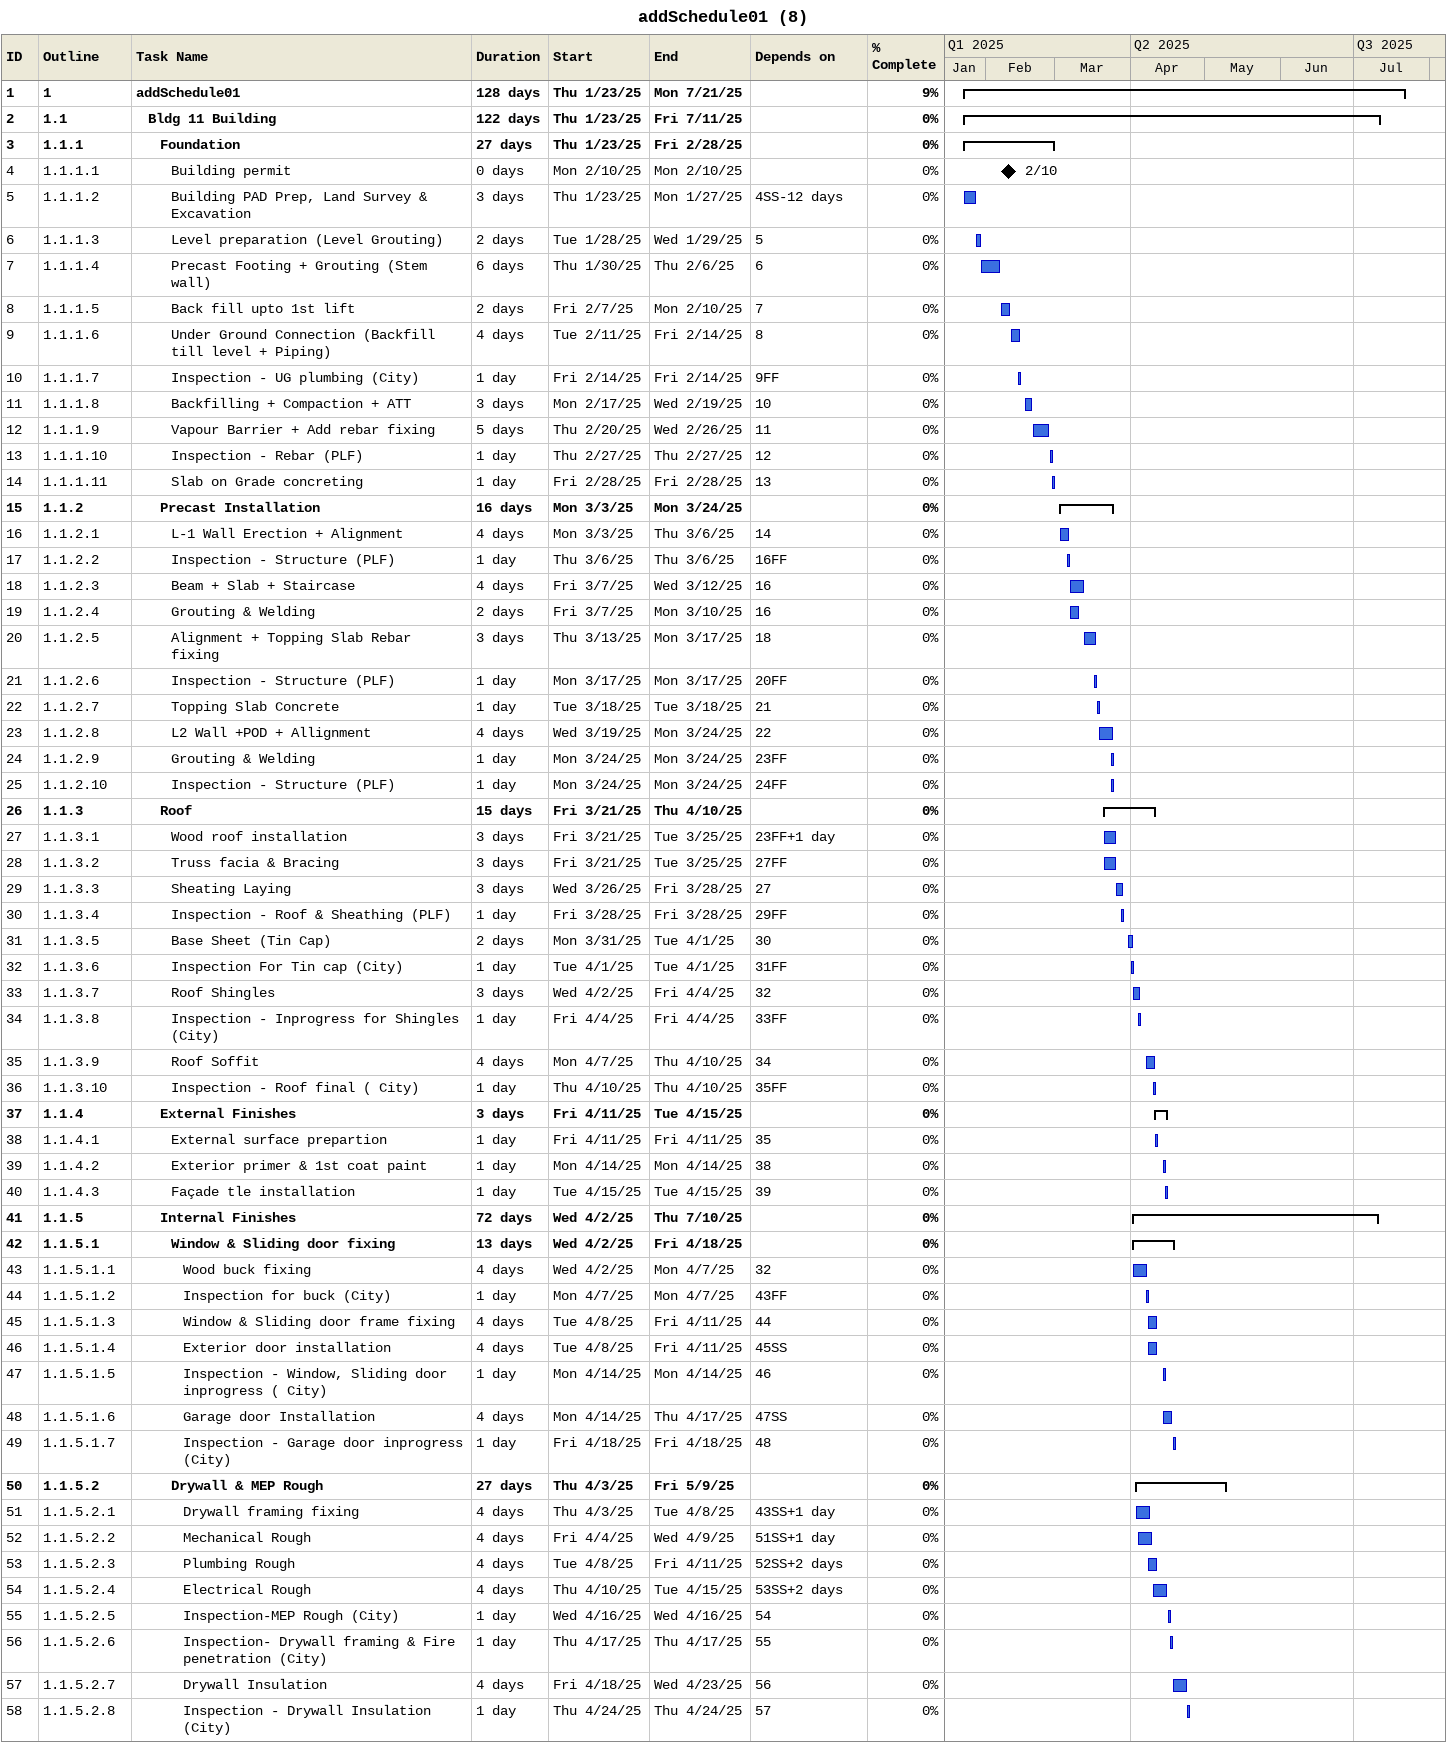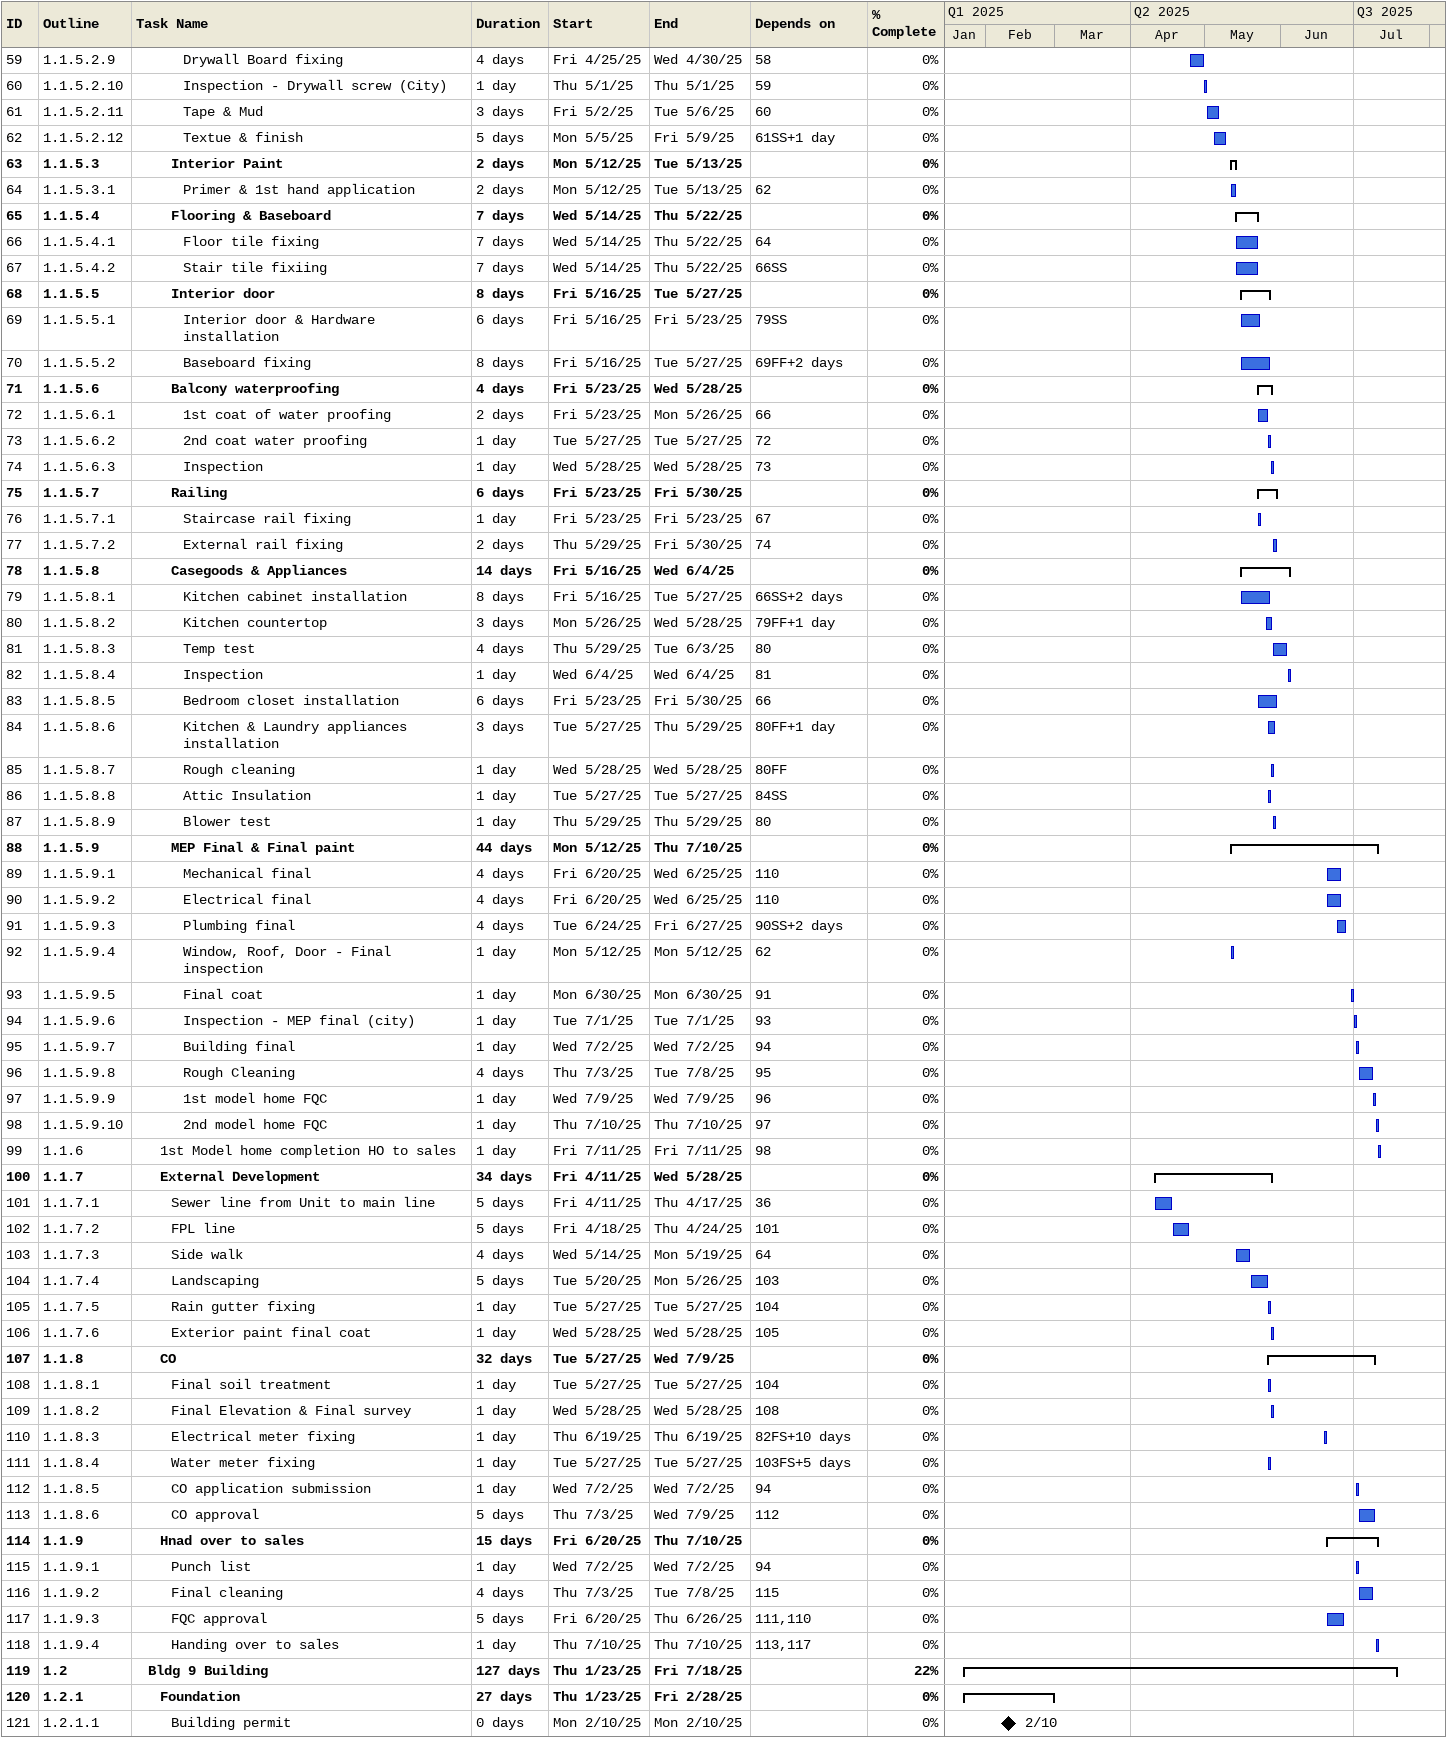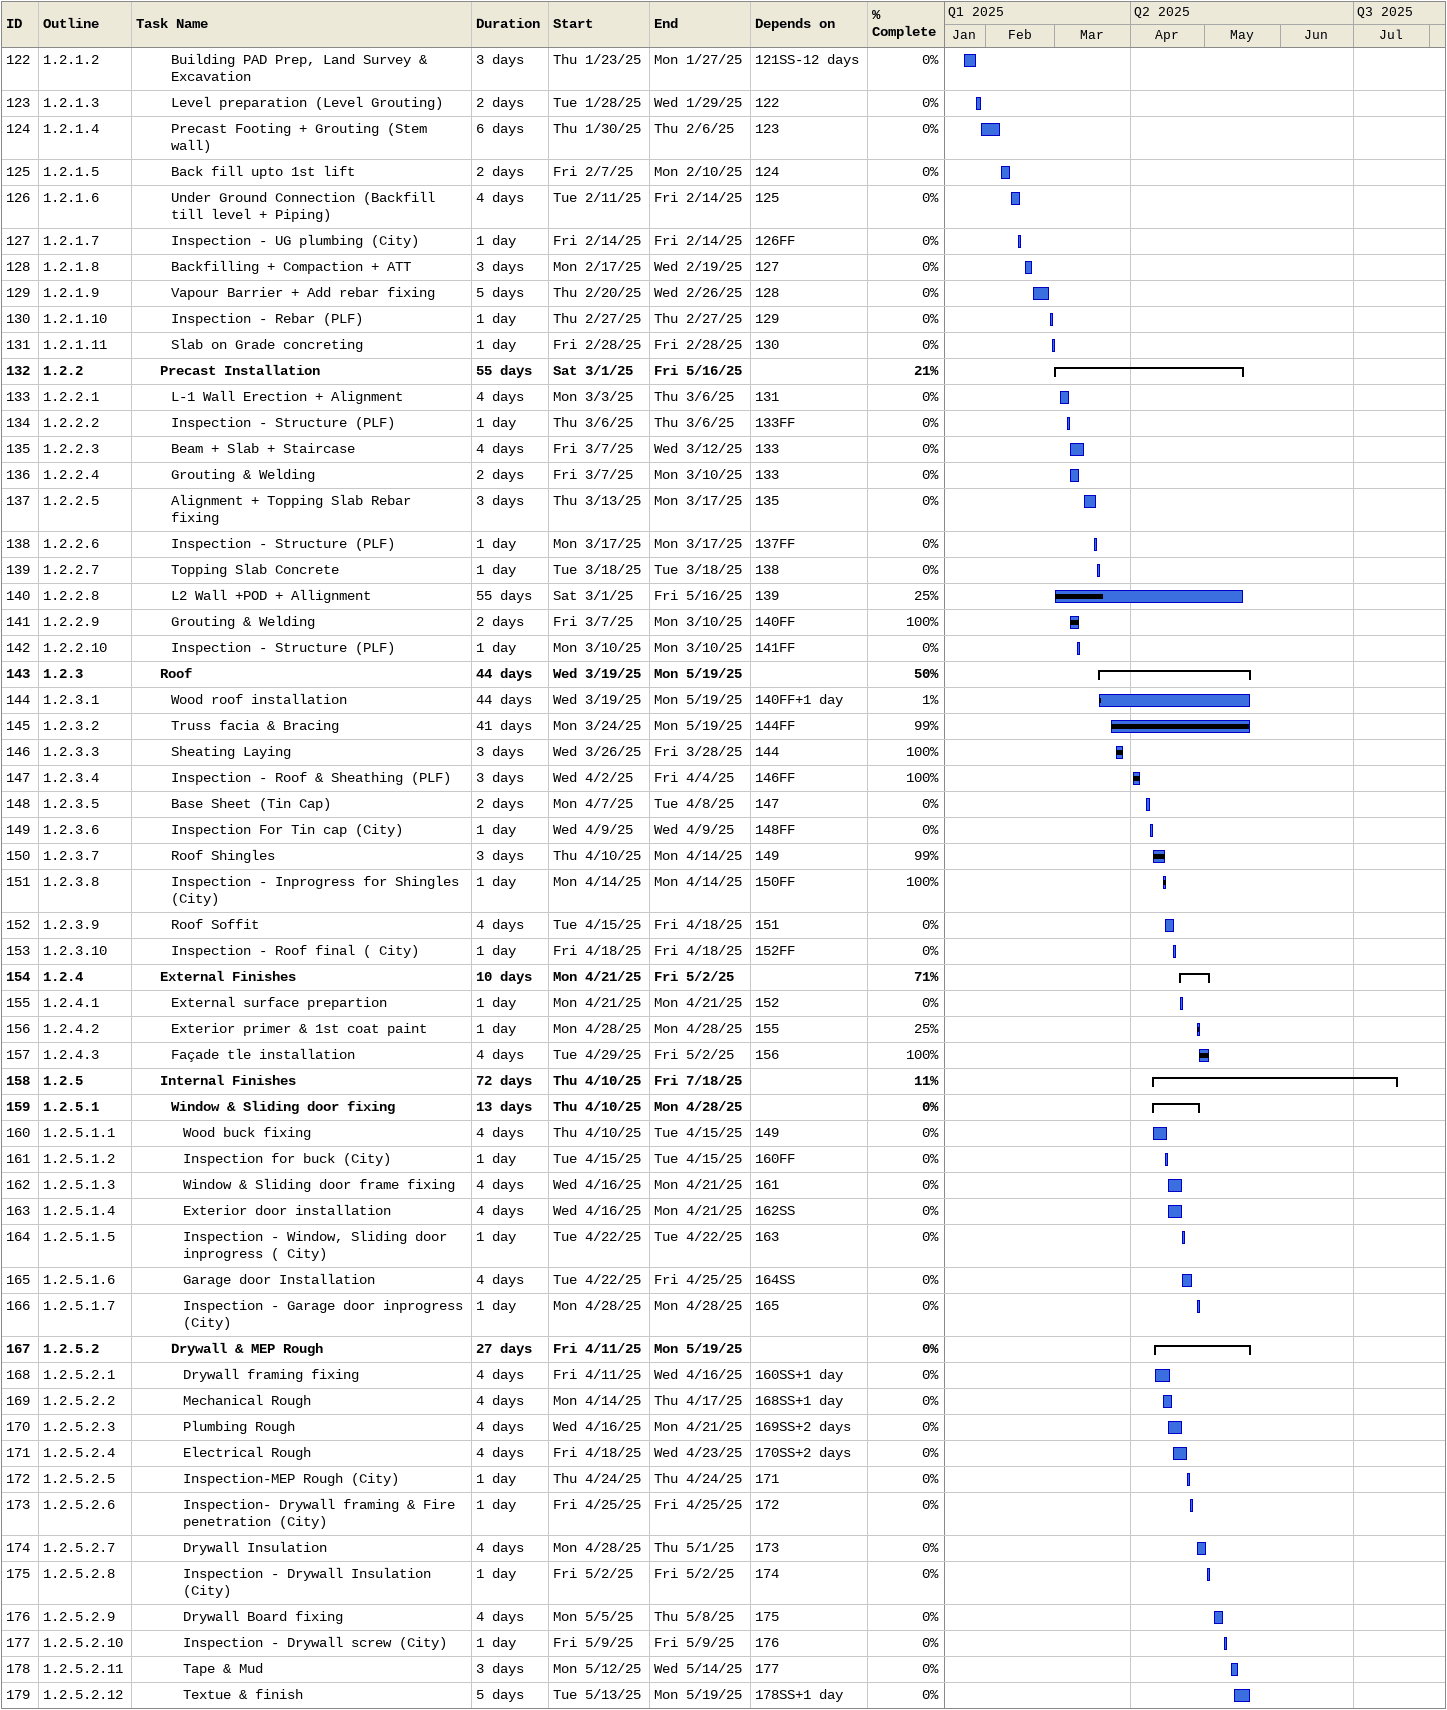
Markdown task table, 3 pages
addSchedule01 (8)

| ID | WBS | Task | Duration | Start | Finish | Predecessors | % complete |
|---|---|---|---|---|---|---|---|
| 1 | 1 | **addSchedule01** | 128d | 2025-01-23 | 2025-07-21 |  | 9 |
| 2 | 1.1 | **Bldg 11 Building** | 122d | 2025-01-23 | 2025-07-11 |  | 0 |
| 3 | 1.1.1 | **Foundation** | 27d | 2025-01-23 | 2025-02-28 |  | 0 |
| 4 | 1.1.1.1 | Building permit | 0d | 2025-02-10 | 2025-02-10 |  | 0 |
| 5 | 1.1.1.2 | Building PAD Prep, Land Survey & Excavation | 3d | 2025-01-23 | 2025-01-27 | 4SS-12d | 0 |
| 6 | 1.1.1.3 | Level preparation (Level Grouting) | 2d | 2025-01-28 | 2025-01-29 | 5 | 0 |
| 7 | 1.1.1.4 | Precast Footing + Grouting (Stem wall) | 6d | 2025-01-30 | 2025-02-06 | 6 | 0 |
| 8 | 1.1.1.5 | Back fill upto 1st lift | 2d | 2025-02-07 | 2025-02-10 | 7 | 0 |
| 9 | 1.1.1.6 | Under Ground Connection (Backfill till level + Piping) | 4d | 2025-02-11 | 2025-02-14 | 8 | 0 |
| 10 | 1.1.1.7 | Inspection - UG plumbing (City) | 1d | 2025-02-14 | 2025-02-14 | 9FF | 0 |
| 11 | 1.1.1.8 | Backfilling + Compaction + ATT | 3d | 2025-02-17 | 2025-02-19 | 10 | 0 |
| 12 | 1.1.1.9 | Vapour Barrier + Add rebar fixing | 5d | 2025-02-20 | 2025-02-26 | 11 | 0 |
| 13 | 1.1.1.10 | Inspection - Rebar (PLF) | 1d | 2025-02-27 | 2025-02-27 | 12 | 0 |
| 14 | 1.1.1.11 | Slab on Grade concreting | 1d | 2025-02-28 | 2025-02-28 | 13 | 0 |
| 15 | 1.1.2 | **Precast Installation** | 16d | 2025-03-03 | 2025-03-24 |  | 0 |
| 16 | 1.1.2.1 | L-1 Wall Erection + Alignment | 4d | 2025-03-03 | 2025-03-06 | 14 | 0 |
| 17 | 1.1.2.2 | Inspection - Structure (PLF) | 1d | 2025-03-06 | 2025-03-06 | 16FF | 0 |
| 18 | 1.1.2.3 | Beam + Slab + Staircase | 4d | 2025-03-07 | 2025-03-12 | 16 | 0 |
| 19 | 1.1.2.4 | Grouting & Welding | 2d | 2025-03-07 | 2025-03-10 | 16 | 0 |
| 20 | 1.1.2.5 | Alignment + Topping Slab Rebar fixing | 3d | 2025-03-13 | 2025-03-17 | 18 | 0 |
| 21 | 1.1.2.6 | Inspection - Structure (PLF) | 1d | 2025-03-17 | 2025-03-17 | 20FF | 0 |
| 22 | 1.1.2.7 | Topping Slab Concrete | 1d | 2025-03-18 | 2025-03-18 | 21 | 0 |
| 23 | 1.1.2.8 | L2 Wall +POD + Allignment | 4d | 2025-03-19 | 2025-03-24 | 22 | 0 |
| 24 | 1.1.2.9 | Grouting & Welding | 1d | 2025-03-24 | 2025-03-24 | 23FF | 0 |
| 25 | 1.1.2.10 | Inspection - Structure (PLF) | 1d | 2025-03-24 | 2025-03-24 | 24FF | 0 |
| 26 | 1.1.3 | **Roof** | 15d | 2025-03-21 | 2025-04-10 |  | 0 |
| 27 | 1.1.3.1 | Wood roof installation | 3d | 2025-03-21 | 2025-03-25 | 23FF+1d | 0 |
| 28 | 1.1.3.2 | Truss facia & Bracing | 3d | 2025-03-21 | 2025-03-25 | 27FF | 0 |
| 29 | 1.1.3.3 | Sheating Laying | 3d | 2025-03-26 | 2025-03-28 | 27 | 0 |
| 30 | 1.1.3.4 | Inspection - Roof & Sheathing (PLF) | 1d | 2025-03-28 | 2025-03-28 | 29FF | 0 |
| 31 | 1.1.3.5 | Base Sheet (Tin Cap) | 2d | 2025-03-31 | 2025-04-01 | 30 | 0 |
| 32 | 1.1.3.6 | Inspection For Tin cap (City) | 1d | 2025-04-01 | 2025-04-01 | 31FF | 0 |
| 33 | 1.1.3.7 | Roof Shingles | 3d | 2025-04-02 | 2025-04-04 | 32 | 0 |
| 34 | 1.1.3.8 | Inspection - Inprogress for Shingles (City) | 1d | 2025-04-04 | 2025-04-04 | 33FF | 0 |
| 35 | 1.1.3.9 | Roof Soffit | 4d | 2025-04-07 | 2025-04-10 | 34 | 0 |
| 36 | 1.1.3.10 | Inspection - Roof final ( City) | 1d | 2025-04-10 | 2025-04-10 | 35FF | 0 |
| 37 | 1.1.4 | **External Finishes** | 3d | 2025-04-11 | 2025-04-15 |  | 0 |
| 38 | 1.1.4.1 | External surface prepartion | 1d | 2025-04-11 | 2025-04-11 | 35 | 0 |
| 39 | 1.1.4.2 | Exterior primer & 1st coat paint | 1d | 2025-04-14 | 2025-04-14 | 38 | 0 |
| 40 | 1.1.4.3 | Façade tle installation | 1d | 2025-04-15 | 2025-04-15 | 39 | 0 |
| 41 | 1.1.5 | **Internal Finishes** | 72d | 2025-04-02 | 2025-07-10 |  | 0 |
| 42 | 1.1.5.1 | **Window & Sliding door fixing** | 13d | 2025-04-02 | 2025-04-18 |  | 0 |
| 43 | 1.1.5.1.1 | Wood buck fixing | 4d | 2025-04-02 | 2025-04-07 | 32 | 0 |
| 44 | 1.1.5.1.2 | Inspection for buck (City) | 1d | 2025-04-07 | 2025-04-07 | 43FF | 0 |
| 45 | 1.1.5.1.3 | Window & Sliding door frame fixing | 4d | 2025-04-08 | 2025-04-11 | 44 | 0 |
| 46 | 1.1.5.1.4 | Exterior door installation | 4d | 2025-04-08 | 2025-04-11 | 45SS | 0 |
| 47 | 1.1.5.1.5 | Inspection - Window, Sliding door inprogress ( City) | 1d | 2025-04-14 | 2025-04-14 | 46 | 0 |
| 48 | 1.1.5.1.6 | Garage door Installation | 4d | 2025-04-14 | 2025-04-17 | 47SS | 0 |
| 49 | 1.1.5.1.7 | Inspection - Garage door inprogress (City) | 1d | 2025-04-18 | 2025-04-18 | 48 | 0 |
| 50 | 1.1.5.2 | **Drywall & MEP Rough** | 27d | 2025-04-03 | 2025-05-09 |  | 0 |
| 51 | 1.1.5.2.1 | Drywall framing fixing | 4d | 2025-04-03 | 2025-04-08 | 43SS+1d | 0 |
| 52 | 1.1.5.2.2 | Mechanical Rough | 4d | 2025-04-04 | 2025-04-09 | 51SS+1d | 0 |
| 53 | 1.1.5.2.3 | Plumbing Rough | 4d | 2025-04-08 | 2025-04-11 | 52SS+2d | 0 |
| 54 | 1.1.5.2.4 | Electrical Rough | 4d | 2025-04-10 | 2025-04-15 | 53SS+2d | 0 |
| 55 | 1.1.5.2.5 | Inspection-MEP Rough (City) | 1d | 2025-04-16 | 2025-04-16 | 54 | 0 |
| 56 | 1.1.5.2.6 | Inspection- Drywall framing & Fire penetration (City) | 1d | 2025-04-17 | 2025-04-17 | 55 | 0 |
| 57 | 1.1.5.2.7 | Drywall Insulation | 4d | 2025-04-18 | 2025-04-23 | 56 | 0 |
| 58 | 1.1.5.2.8 | Inspection - Drywall Insulation (City) | 1d | 2025-04-24 | 2025-04-24 | 57 | 0 |
| 59 | 1.1.5.2.9 | Drywall Board fixing | 4d | 2025-04-25 | 2025-04-30 | 58 | 0 |
| 60 | 1.1.5.2.10 | Inspection - Drywall screw (City) | 1d | 2025-05-01 | 2025-05-01 | 59 | 0 |
| 61 | 1.1.5.2.11 | Tape & Mud | 3d | 2025-05-02 | 2025-05-06 | 60 | 0 |
| 62 | 1.1.5.2.12 | Textue & finish | 5d | 2025-05-05 | 2025-05-09 | 61SS+1d | 0 |
| 63 | 1.1.5.3 | **Interior Paint** | 2d | 2025-05-12 | 2025-05-13 |  | 0 |
| 64 | 1.1.5.3.1 | Primer & 1st hand application | 2d | 2025-05-12 | 2025-05-13 | 62 | 0 |
| 65 | 1.1.5.4 | **Flooring & Baseboard** | 7d | 2025-05-14 | 2025-05-22 |  | 0 |
| 66 | 1.1.5.4.1 | Floor tile fixing | 7d | 2025-05-14 | 2025-05-22 | 64 | 0 |
| 67 | 1.1.5.4.2 | Stair tile fixiing | 7d | 2025-05-14 | 2025-05-22 | 66SS | 0 |
| 68 | 1.1.5.5 | **Interior door** | 8d | 2025-05-16 | 2025-05-27 |  | 0 |
| 69 | 1.1.5.5.1 | Interior door & Hardware installation | 6d | 2025-05-16 | 2025-05-23 | 79SS | 0 |
| 70 | 1.1.5.5.2 | Baseboard fixing | 8d | 2025-05-16 | 2025-05-27 | 69FF+2d | 0 |
| 71 | 1.1.5.6 | **Balcony waterproofing** | 4d | 2025-05-23 | 2025-05-28 |  | 0 |
| 72 | 1.1.5.6.1 | 1st coat of water proofing | 2d | 2025-05-23 | 2025-05-26 | 66 | 0 |
| 73 | 1.1.5.6.2 | 2nd coat water proofing | 1d | 2025-05-27 | 2025-05-27 | 72 | 0 |
| 74 | 1.1.5.6.3 | Inspection | 1d | 2025-05-28 | 2025-05-28 | 73 | 0 |
| 75 | 1.1.5.7 | **Railing** | 6d | 2025-05-23 | 2025-05-30 |  | 0 |
| 76 | 1.1.5.7.1 | Staircase rail fixing | 1d | 2025-05-23 | 2025-05-23 | 67 | 0 |
| 77 | 1.1.5.7.2 | External rail fixing | 2d | 2025-05-29 | 2025-05-30 | 74 | 0 |
| 78 | 1.1.5.8 | **Casegoods & Appliances** | 14d | 2025-05-16 | 2025-06-04 |  | 0 |
| 79 | 1.1.5.8.1 | Kitchen cabinet installation | 8d | 2025-05-16 | 2025-05-27 | 66SS+2d | 0 |
| 80 | 1.1.5.8.2 | Kitchen countertop | 3d | 2025-05-26 | 2025-05-28 | 79FF+1d | 0 |
| 81 | 1.1.5.8.3 | Temp test | 4d | 2025-05-29 | 2025-06-03 | 80 | 0 |
| 82 | 1.1.5.8.4 | Inspection | 1d | 2025-06-04 | 2025-06-04 | 81 | 0 |
| 83 | 1.1.5.8.5 | Bedroom closet installation | 6d | 2025-05-23 | 2025-05-30 | 66 | 0 |
| 84 | 1.1.5.8.6 | Kitchen & Laundry appliances installation | 3d | 2025-05-27 | 2025-05-29 | 80FF+1d | 0 |
| 85 | 1.1.5.8.7 | Rough cleaning | 1d | 2025-05-28 | 2025-05-28 | 80FF | 0 |
| 86 | 1.1.5.8.8 | Attic Insulation | 1d | 2025-05-27 | 2025-05-27 | 84SS | 0 |
| 87 | 1.1.5.8.9 | Blower test | 1d | 2025-05-29 | 2025-05-29 | 80 | 0 |
| 88 | 1.1.5.9 | **MEP Final & Final paint** | 44d | 2025-05-12 | 2025-07-10 |  | 0 |
| 89 | 1.1.5.9.1 | Mechanical final | 4d | 2025-06-20 | 2025-06-25 | 110 | 0 |
| 90 | 1.1.5.9.2 | Electrical final | 4d | 2025-06-20 | 2025-06-25 | 110 | 0 |
| 91 | 1.1.5.9.3 | Plumbing final | 4d | 2025-06-24 | 2025-06-27 | 90SS+2d | 0 |
| 92 | 1.1.5.9.4 | Window, Roof, Door - Final inspection | 1d | 2025-05-12 | 2025-05-12 | 62 | 0 |
| 93 | 1.1.5.9.5 | Final coat | 1d | 2025-06-30 | 2025-06-30 | 91 | 0 |
| 94 | 1.1.5.9.6 | Inspection - MEP final (city) | 1d | 2025-07-01 | 2025-07-01 | 93 | 0 |
| 95 | 1.1.5.9.7 | Building final | 1d | 2025-07-02 | 2025-07-02 | 94 | 0 |
| 96 | 1.1.5.9.8 | Rough Cleaning | 4d | 2025-07-03 | 2025-07-08 | 95 | 0 |
| 97 | 1.1.5.9.9 | 1st model home FQC | 1d | 2025-07-09 | 2025-07-09 | 96 | 0 |
| 98 | 1.1.5.9.10 | 2nd model home FQC | 1d | 2025-07-10 | 2025-07-10 | 97 | 0 |
| 99 | 1.1.6 | 1st Model home completion HO to sales | 1d | 2025-07-11 | 2025-07-11 | 98 | 0 |
| 100 | 1.1.7 | **External Development** | 34d | 2025-04-11 | 2025-05-28 |  | 0 |
| 101 | 1.1.7.1 | Sewer line from Unit to main line | 5d | 2025-04-11 | 2025-04-17 | 36 | 0 |
| 102 | 1.1.7.2 | FPL line | 5d | 2025-04-18 | 2025-04-24 | 101 | 0 |
| 103 | 1.1.7.3 | Side walk | 4d | 2025-05-14 | 2025-05-19 | 64 | 0 |
| 104 | 1.1.7.4 | Landscaping | 5d | 2025-05-20 | 2025-05-26 | 103 | 0 |
| 105 | 1.1.7.5 | Rain gutter fixing | 1d | 2025-05-27 | 2025-05-27 | 104 | 0 |
| 106 | 1.1.7.6 | Exterior paint final coat | 1d | 2025-05-28 | 2025-05-28 | 105 | 0 |
| 107 | 1.1.8 | **CO** | 32d | 2025-05-27 | 2025-07-09 |  | 0 |
| 108 | 1.1.8.1 | Final soil treatment | 1d | 2025-05-27 | 2025-05-27 | 104 | 0 |
| 109 | 1.1.8.2 | Final Elevation & Final survey | 1d | 2025-05-28 | 2025-05-28 | 108 | 0 |
| 110 | 1.1.8.3 | Electrical meter fixing | 1d | 2025-06-19 | 2025-06-19 | 82FS+10d | 0 |
| 111 | 1.1.8.4 | Water meter fixing | 1d | 2025-05-27 | 2025-05-27 | 103FS+5d | 0 |
| 112 | 1.1.8.5 | CO application submission | 1d | 2025-07-02 | 2025-07-02 | 94 | 0 |
| 113 | 1.1.8.6 | CO approval | 5d | 2025-07-03 | 2025-07-09 | 112 | 0 |
| 114 | 1.1.9 | **Hnad over to sales** | 15d | 2025-06-20 | 2025-07-10 |  | 0 |
| 115 | 1.1.9.1 | Punch list | 1d | 2025-07-02 | 2025-07-02 | 94 | 0 |
| 116 | 1.1.9.2 | Final cleaning | 4d | 2025-07-03 | 2025-07-08 | 115 | 0 |
| 117 | 1.1.9.3 | FQC approval | 5d | 2025-06-20 | 2025-06-26 | 111, 110 | 0 |
| 118 | 1.1.9.4 | Handing over to sales | 1d | 2025-07-10 | 2025-07-10 | 113, 117 | 0 |
| 119 | 1.2 | **Bldg 9 Building** | 127d | 2025-01-23 | 2025-07-18 |  | 22 |
| 120 | 1.2.1 | **Foundation** | 27d | 2025-01-23 | 2025-02-28 |  | 0 |
| 121 | 1.2.1.1 | Building permit | 0d | 2025-02-10 | 2025-02-10 |  | 0 |
| 122 | 1.2.1.2 | Building PAD Prep, Land Survey & Excavation | 3d | 2025-01-23 | 2025-01-27 | 121SS-12d | 0 |
| 123 | 1.2.1.3 | Level preparation (Level Grouting) | 2d | 2025-01-28 | 2025-01-29 | 122 | 0 |
| 124 | 1.2.1.4 | Precast Footing + Grouting (Stem wall) | 6d | 2025-01-30 | 2025-02-06 | 123 | 0 |
| 125 | 1.2.1.5 | Back fill upto 1st lift | 2d | 2025-02-07 | 2025-02-10 | 124 | 0 |
| 126 | 1.2.1.6 | Under Ground Connection (Backfill till level + Piping) | 4d | 2025-02-11 | 2025-02-14 | 125 | 0 |
| 127 | 1.2.1.7 | Inspection - UG plumbing (City) | 1d | 2025-02-14 | 2025-02-14 | 126FF | 0 |
| 128 | 1.2.1.8 | Backfilling + Compaction + ATT | 3d | 2025-02-17 | 2025-02-19 | 127 | 0 |
| 129 | 1.2.1.9 | Vapour Barrier + Add rebar fixing | 5d | 2025-02-20 | 2025-02-26 | 128 | 0 |
| 130 | 1.2.1.10 | Inspection - Rebar (PLF) | 1d | 2025-02-27 | 2025-02-27 | 129 | 0 |
| 131 | 1.2.1.11 | Slab on Grade concreting | 1d | 2025-02-28 | 2025-02-28 | 130 | 0 |
| 132 | 1.2.2 | **Precast Installation** | 55d | 2025-03-01 | 2025-05-16 |  | 21 |
| 133 | 1.2.2.1 | L-1 Wall Erection + Alignment | 4d | 2025-03-03 | 2025-03-06 | 131 | 0 |
| 134 | 1.2.2.2 | Inspection - Structure (PLF) | 1d | 2025-03-06 | 2025-03-06 | 133FF | 0 |
| 135 | 1.2.2.3 | Beam + Slab + Staircase | 4d | 2025-03-07 | 2025-03-12 | 133 | 0 |
| 136 | 1.2.2.4 | Grouting & Welding | 2d | 2025-03-07 | 2025-03-10 | 133 | 0 |
| 137 | 1.2.2.5 | Alignment + Topping Slab Rebar fixing | 3d | 2025-03-13 | 2025-03-17 | 135 | 0 |
| 138 | 1.2.2.6 | Inspection - Structure (PLF) | 1d | 2025-03-17 | 2025-03-17 | 137FF | 0 |
| 139 | 1.2.2.7 | Topping Slab Concrete | 1d | 2025-03-18 | 2025-03-18 | 138 | 0 |
| 140 | 1.2.2.8 | L2 Wall +POD + Allignment | 55d | 2025-03-01 | 2025-05-16 | 139 | 25 |
| 141 | 1.2.2.9 | Grouting & Welding | 2d | 2025-03-07 | 2025-03-10 | 140FF | 100 |
| 142 | 1.2.2.10 | Inspection - Structure (PLF) | 1d | 2025-03-10 | 2025-03-10 | 141FF | 0 |
| 143 | 1.2.3 | **Roof** | 44d | 2025-03-19 | 2025-05-19 |  | 50 |
| 144 | 1.2.3.1 | Wood roof installation | 44d | 2025-03-19 | 2025-05-19 | 140FF+1d | 1 |
| 145 | 1.2.3.2 | Truss facia & Bracing | 41d | 2025-03-24 | 2025-05-19 | 144FF | 99 |
| 146 | 1.2.3.3 | Sheating Laying | 3d | 2025-03-26 | 2025-03-28 | 144 | 100 |
| 147 | 1.2.3.4 | Inspection - Roof & Sheathing (PLF) | 3d | 2025-04-02 | 2025-04-04 | 146FF | 100 |
| 148 | 1.2.3.5 | Base Sheet (Tin Cap) | 2d | 2025-04-07 | 2025-04-08 | 147 | 0 |
| 149 | 1.2.3.6 | Inspection For Tin cap (City) | 1d | 2025-04-09 | 2025-04-09 | 148FF | 0 |
| 150 | 1.2.3.7 | Roof Shingles | 3d | 2025-04-10 | 2025-04-14 | 149 | 99 |
| 151 | 1.2.3.8 | Inspection - Inprogress for Shingles (City) | 1d | 2025-04-14 | 2025-04-14 | 150FF | 100 |
| 152 | 1.2.3.9 | Roof Soffit | 4d | 2025-04-15 | 2025-04-18 | 151 | 0 |
| 153 | 1.2.3.10 | Inspection - Roof final ( City) | 1d | 2025-04-18 | 2025-04-18 | 152FF | 0 |
| 154 | 1.2.4 | **External Finishes** | 10d | 2025-04-21 | 2025-05-02 |  | 71 |
| 155 | 1.2.4.1 | External surface prepartion | 1d | 2025-04-21 | 2025-04-21 | 152 | 0 |
| 156 | 1.2.4.2 | Exterior primer & 1st coat paint | 1d | 2025-04-28 | 2025-04-28 | 155 | 25 |
| 157 | 1.2.4.3 | Façade tle installation | 4d | 2025-04-29 | 2025-05-02 | 156 | 100 |
| 158 | 1.2.5 | **Internal Finishes** | 72d | 2025-04-10 | 2025-07-18 |  | 11 |
| 159 | 1.2.5.1 | **Window & Sliding door fixing** | 13d | 2025-04-10 | 2025-04-28 |  | 0 |
| 160 | 1.2.5.1.1 | Wood buck fixing | 4d | 2025-04-10 | 2025-04-15 | 149 | 0 |
| 161 | 1.2.5.1.2 | Inspection for buck (City) | 1d | 2025-04-15 | 2025-04-15 | 160FF | 0 |
| 162 | 1.2.5.1.3 | Window & Sliding door frame fixing | 4d | 2025-04-16 | 2025-04-21 | 161 | 0 |
| 163 | 1.2.5.1.4 | Exterior door installation | 4d | 2025-04-16 | 2025-04-21 | 162SS | 0 |
| 164 | 1.2.5.1.5 | Inspection - Window, Sliding door inprogress ( City) | 1d | 2025-04-22 | 2025-04-22 | 163 | 0 |
| 165 | 1.2.5.1.6 | Garage door Installation | 4d | 2025-04-22 | 2025-04-25 | 164SS | 0 |
| 166 | 1.2.5.1.7 | Inspection - Garage door inprogress (City) | 1d | 2025-04-28 | 2025-04-28 | 165 | 0 |
| 167 | 1.2.5.2 | **Drywall & MEP Rough** | 27d | 2025-04-11 | 2025-05-19 |  | 0 |
| 168 | 1.2.5.2.1 | Drywall framing fixing | 4d | 2025-04-11 | 2025-04-16 | 160SS+1d | 0 |
| 169 | 1.2.5.2.2 | Mechanical Rough | 4d | 2025-04-14 | 2025-04-17 | 168SS+1d | 0 |
| 170 | 1.2.5.2.3 | Plumbing Rough | 4d | 2025-04-16 | 2025-04-21 | 169SS+2d | 0 |
| 171 | 1.2.5.2.4 | Electrical Rough | 4d | 2025-04-18 | 2025-04-23 | 170SS+2d | 0 |
| 172 | 1.2.5.2.5 | Inspection-MEP Rough (City) | 1d | 2025-04-24 | 2025-04-24 | 171 | 0 |
| 173 | 1.2.5.2.6 | Inspection- Drywall framing & Fire penetration (City) | 1d | 2025-04-25 | 2025-04-25 | 172 | 0 |
| 174 | 1.2.5.2.7 | Drywall Insulation | 4d | 2025-04-28 | 2025-05-01 | 173 | 0 |
| 175 | 1.2.5.2.8 | Inspection - Drywall Insulation (City) | 1d | 2025-05-02 | 2025-05-02 | 174 | 0 |
| 176 | 1.2.5.2.9 | Drywall Board fixing | 4d | 2025-05-05 | 2025-05-08 | 175 | 0 |
| 177 | 1.2.5.2.10 | Inspection - Drywall screw (City) | 1d | 2025-05-09 | 2025-05-09 | 176 | 0 |
| 178 | 1.2.5.2.11 | Tape & Mud | 3d | 2025-05-12 | 2025-05-14 | 177 | 0 |
| 179 | 1.2.5.2.12 | Textue & finish | 5d | 2025-05-13 | 2025-05-19 | 178SS+1d | 0 |
